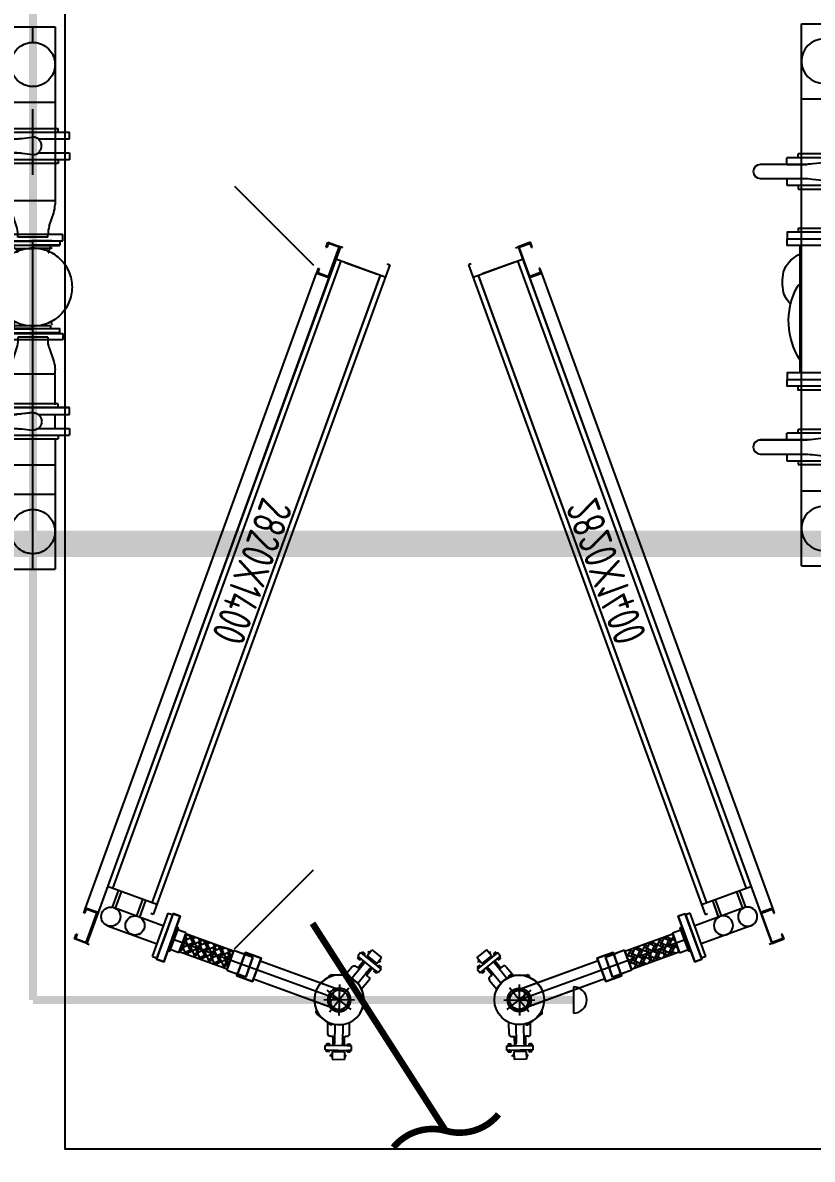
# Model space of a CAD drawing. Extents: x -3080 to 28500, y -1326 to 31609.
# Drawn here: x 16144.4 to 16444.7, y 8384.9 to 8817.2 of the extents above; entities that cross this region are included whole.
import ezdxf
from ezdxf.enums import TextEntityAlignment as Align

# ---------------------------------------------------------------- set-up
doc = ezdxf.new("R2010")
doc.units = 0
doc.header["$LTSCALE"] = 100
for name, pattern in [('188K-SM-03-F05-ARCH-PA-Y2257103$0$DASHED', [19.05, 12.7, -6.35]), ('188K-SM-03-F05-MECH-DCC-Y2257103$0$XFM1Q20-200k$0$CENTER', [2, 1.25, -0.25, 0.25, -0.25]), ('188K-SM-07-F10-MECH-CR PIPE-Y2257103$0$XFM1Q20-200k$0$CENTER', [2, 1.25, -0.25, 0.25, -0.25]), ('X-S-FAB-L05$0$DASHED', [0.75, 0.5, -0.25])]:
    doc.linetypes.add(name, pattern=pattern)
for name, color, linetype in [('0-xref', 8, 'Continuous'), ('188K-SM-03-F05-ARCH-PA-Y2257103$0$K-DIivder-3.5', 53, '188K-SM-03-F05-ARCH-PA-Y2257103$0$DASHED'), ('188K-SM-03-F05-MECH-DCC-Y2257103$0$00_AC_CHS_20℃', 3, 'Continuous'), ('188K-SM-03-F05-MECH-DCC-Y2257103$0$00_DCC', 7, 'Continuous'), ('188K-SM-03-F05-MECH-DCC-Y2257103$0$00_閥站分組', 1, 'Continuous'), ('188K-SM-03-F05-MECH-DCC-Y2257103$0$XFM1Q20-200k$0$U-PCW-V', 2, 'Continuous'), ('188K-SM-07-F10-MECH-CR PIPE-Y2257103$0$00_AC_CHS_20℃', 3, 'Continuous'), ('188K-SM-07-F10-MECH-CR PIPE-Y2257103$0$00_DCC', 7, 'Continuous'), ('188K-SM-07-F10-MECH-CR PIPE-Y2257103$0$00_閥站分組', 1, 'Continuous'), ('188K-SM-07-F10-MECH-CR PIPE-Y2257103$0$XFM1Q20-200k$0$U-PCW-V', 2, 'Continuous'), ('X-S-FAB-L05$0$BR-D', 8, 'X-S-FAB-L05$0$DASHED'), ('X-S-FAB-L05$0$S-鋼柱', 8, 'Continuous'), ('X-S-FAB-L05$0$斜撐', 8, 'Continuous')]:
    doc.layers.add(name, color=color, linetype=linetype)
doc.layers.add('X-S-FAB-L05$0$XREF', color=8, linetype='Continuous', lineweight=0)
doc.styles.add('188K-SM-03-F05-MECH-DCC-Y2257103$0$XFM1Q20-200k$0$aa-txt', font='isocp.shx', dxfattribs={"bigfont": 'chineset.shx'})
doc.styles.add('188K-SM-07-F10-MECH-CR PIPE-Y2257103$0$XFM1Q20-200k$0$aa-txt', font='isocp.shx', dxfattribs={"bigfont": 'chineset.shx'})
pattern_1 = [(135, (-2258.2576, -4619.8331), (-8e-16, 2.4374981), [5.1707143, -1.7235714]), (45, (-2259.4764, -4618.6144), (-8e-16, 2.4374981), [5.1707143, -1.7235714])]

# ---------------------------------------------------------------- blocks, each defined once
blk = doc.blocks.new('X-S-FAB-L05$0$斜撐')
at = {"layer": 'X-S-FAB-L05$0$BR-D', "const_width": 0.5}
blk.add_lwpolyline([(962.111, 215.553, -0.296213), (957.952, 215.189, 0.299957), (953.747, 214.85, 0.006918)], format="xyb", dxfattribs=at)
at = {"layer": 'X-S-FAB-L05$0$BR-D', "linetype": 'ByBlock', "const_width": 0.5}
blk.add_lwpolyline([(964.365, 197.57), (957.952, 215.189)], dxfattribs=at)
blk = doc.blocks.new('X-S-FAB-L05$0$SC1')
at = {"layer": 'DefPoints'}
blk.add_line((27924.99, 8342.12), (27954.99, 8312.12), dxfattribs=at)
blk = doc.blocks.new('X-S-FAB-L05$0$VC(C)')
at = {"layer": 'X-S-FAB-L05$0$S-鋼柱'}
blk.add_blockref('X-S-FAB-L05$0$SC1', (-11699.99, 412.88), dxfattribs=at)
at = {"layer": 'X-S-FAB-L05$0$S-鋼柱', "rotation": 90}
blk.add_blockref('X-S-FAB-L05$0$SC1', (24567.12, -19459.99), dxfattribs=at)
at = {"layer": 'X-S-FAB-L05$0$斜撐', "xscale": 5.000000000000001, "yscale": 5.000000000000001, "zscale": 5.000000000000001, "rotation": 192.6853631040205}
blk.add_blockref('X-S-FAB-L05$0$斜撐', (20741.84, 10497.24), dxfattribs=at)
blk = doc.blocks.new('X-S-FAB-L05')
at = {"layer": 'X-S-FAB-L05$0$XREF'}
blk.add_blockref('X-S-FAB-L05$0$VC(C)', (0, 0), dxfattribs=at)
blk = doc.blocks.new('188K-SM-03-F05-ARCH-PA-Y2257103')
at = {"layer": '188K-SM-03-F05-ARCH-PA-Y2257103$0$K-DIivder-3.5', "linetype": 'ByBlock', "ltscale": 2, "const_width": 10, "elevation": 0}
blk.add_lwpolyline([(15315, 8619), (17570, 8619)], dxfattribs=at)
blk = doc.blocks.new('188K-SM-03-F05-MECH-DCC-Y2257103$0$XFM1P20-200k$0$005')
at = {"layer": '188K-SM-03-F05-MECH-DCC-Y2257103$0$00_DCC'}
h = blk.add_hatch(dxfattribs=at)
h.set_pattern_fill('AR-HBONE', color=60, scale=0.430893, angle=360, style=0)
h.set_pattern_definition(pattern_1)
h.paths.add_polyline_path([(21.88125, -3.01625), (21.88125, 3.01625), (5.88125, 3.01625), (5.88125, -3.01625)])
edge = h.paths.add_edge_path(flags=17)
edge.add_line((21.88125, 3.01625), (21.88125, -3.01625))
at = {"layer": '188K-SM-03-F05-MECH-DCC-Y2257103$0$00_DCC', "color": 60}
for p, q in [((5.88125, 3.31625), (3, 3.31625)), ((5.88125, 3.31625), (5.88125, -3.31625)), ((21.88125, 3.01625), (5.88125, 3.01625)), ((5.88125, 3.01625), (5.88125, -3.01625)), ((21.88125, 3.31625), (24.7625, 3.31625)), ((21.88125, 3.31625), (21.88125, -3.31625)), ((21.88125, 3.01625), (21.88125, -3.01625)), ((21.88125, -3.01625), (21.88125, 3.01625)), ((28.2625, 3.31625), (24.7625, 3.31625)), ((28.2625, 3.31625), (28.2625, -3.31625)), ((5.88125, -3.31625), (3, -3.31625)), ((21.88125, -3.01625), (5.88125, -3.01625)), ((21.88125, -3.31625), (28.2625, -3.31625)), ((28.2625, -3.31625), (25.38125, -3.31625))]:
    blk.add_line(p, q, dxfattribs=at)
for points in [[(0, -7.6), (0, 7.6), (2.38125, 7.6), (2.38125, -7.6), (0, -7.6)], [(2.38125, 3.8975), (3, 3.8975), (3, -3.8975), (2.38125, -3.8975)]]:
    blk.add_lwpolyline(points, dxfattribs=at)
blk = doc.blocks.new('188K-SM-03-F05-MECH-DCC-Y2257103$0$DCC_配管')
at = {"layer": '188K-SM-03-F05-MECH-DCC-Y2257103$0$00_DCC', "color": 60}
for p, q in [((-68.98, 44.57, 0), (-69.54, 44.57, 0)), ((-69.54, 44.57, 0), (-69.54, 44.07, 0)), ((-68.98, 44.07, 0), (-69.54, 44.07, 0)), ((-64.28, 45.79, 0), (-68.98, 45.79, 0)), ((-68.98, 42.85, 0), (-68.98, 45.79, 0)), ((-64.28, 42.85, 0), (-64.28, 45.79, 0)), ((-64.28, 44.57, 0), (-63.72, 44.57, 0)), ((-64.28, 44.07, 0), (-63.72, 44.07, 0)), ((-63.72, 44.57, 0), (-63.72, 44.07, 0)), ((-71.66, 42.26, 0), (-71.66, 40.55, 0)), ((-61.6, 42.26, 0), (-71.66, 42.26, 0)), ((-71.66, 40.55, 0), (-61.6, 40.55, 0)), ((-71.15, 42.78, 0), (-71.15, 42.38, 0)), ((-71.15, 40.03, 0), (-71.15, 40.44, 0)), ((-70.17, 42.9, 0), (-71.01, 42.9, 0)), ((-70.17, 39.92, 0), (-71.01, 39.92, 0)), ((-70.87, 42.78, 0), (-70.87, 42.38, 0)), ((-70.87, 40.03, 0), (-70.87, 40.44, 0)), ((-70.31, 42.78, 0), (-70.31, 42.38, 0)), ((-70.31, 40.03, 0), (-70.31, 40.44, 0)), ((-70.03, 42.78, 0), (-70.03, 42.38, 0)), ((-70.03, 40.03, 0), (-70.03, 40.44, 0)), ((-64.28, 42.85, 0), (-68.98, 42.85, 0)), ((-68.77, 37.09, 0), (-68.77, 40.49, 0)), ((-68.12, 32.48, 0), (-68.12, 39.59, 0)), ((-67.74, 42.26, 0), (-67.74, 42.85, 0)), ((-65.52, 42.26, 0), (-65.52, 42.85, 0)), ((-65.14, 32.48, 0), (-65.14, 39.55, 0)), ((-64.49, 37.09, 0), (-64.49, 40.49, 0)), ((-63.22, 42.78, 0), (-63.22, 42.38, 0)), ((-63.22, 40.03, 0), (-63.22, 40.44, 0)), ((-63.08, 42.9, 0), (-62.24, 42.9, 0)), ((-63.08, 39.92, 0), (-62.24, 39.92, 0)), ((-62.94, 42.78, 0), (-62.94, 42.38, 0)), ((-62.94, 40.03, 0), (-62.94, 40.44, 0)), ((-62.38, 42.78, 0), (-62.38, 42.38, 0)), ((-62.38, 40.03, 0), (-62.38, 40.44, 0)), ((-62.1, 42.78, 0), (-62.1, 42.38, 0)), ((-62.1, 40.03, 0), (-62.1, 40.44, 0)), ((-61.6, 42.26, 0), (-61.6, 40.55, 0)), ((-70.73, 36.03, 0), (-70.73, 31.66, 0)), ((-69.73, 37.03, 0), (-69.12, 37.03, 0)), ((-63.52, 37.03, 0), (-64.14, 37.03, 0)), ((-62.52, 36.03, 0), (-62.52, 31.66, 0)), ((-66.63, 17.31, 0), (-66.63, 29.02, 0)), ((-33.99, 15.66), (-65.24, 26.54, 0)), ((-72.48, 23.16, 0), (-60.78, 23.16, 0)), ((-66.63, 23.16, 0), (-3.17, 1.1)), ((-36.38, 8.77), (-67.83, 19.72, 0)), ((-70.73, 14.66, 0), (-70.73, 14.67, 0)), ((-69.73, 13.66, 0), (-63.52, 13.66, 0)), ((-62.52, 14.66, 0), (-62.52, 14.67, 0)), ((-1.2, -3.45), (1.2, 3.45))]:
    blk.add_line(p, q, dxfattribs=at)
at = {"layer": '188K-SM-03-F05-MECH-DCC-Y2257103$0$00_DCC', "color": 60, "elevation": 0}
for points in [[(-30.71, 5.67), (-36.73, 7.76), (-33.64, 16.67), (-27.62, 14.58)], [(-31.42, 5.91), (-30.71, 5.67), (-27.62, 14.58), (-28.33, 14.83)]]:
    blk.add_lwpolyline(points, dxfattribs=at)
at = {"layer": '188K-SM-03-F05-MECH-DCC-Y2257103$0$00_DCC', "color": 60}
for radius in [9.44, 4.44, 3.65]:
    blk.add_circle((-66.63, 23.16, 0), radius, dxfattribs=at)
for centre, radius, start, end in [((-71.29, 42.41, 0), 0.143, 270, 347.3196), ((-71.29, 40.41, 0), 0.143, 12.6804, 90), ((-71.01, 42.75, 0), 0.143, 12.6804, 167.3196), ((-71.01, 42.41, 0), 0.143, 192.6804, 347.3196), ((-71.01, 40.41, 0), 0.143, 12.6804, 167.3196), ((-71.01, 40.06, 0), 0.143, 192.6804, 347.3196), ((-70.59, 42.49, 0), 0.406, 46.3972, 133.6028), ((-70.59, 42.67, 0), 0.406, 226.3972, 313.6028), ((-70.59, 40.14, 0), 0.406, 46.3972, 133.6028), ((-70.59, 40.33, 0), 0.406, 226.3972, 313.6028), ((-70.17, 42.75, 0), 0.143, 12.6804, 167.3196), ((-70.17, 42.41, 0), 0.143, 192.6804, 347.3196), ((-70.17, 40.41, 0), 0.143, 12.6804, 167.3196), ((-70.17, 40.06, 0), 0.143, 192.6804, 347.3196), ((-69.89, 42.41, 0), 0.143, 192.6804, 270), ((-69.89, 40.41, 0), 0.143, 90, 167.3196), ((-69.12, 39.55, 0), 1, 0, 90), ((-64.13, 39.55, 0), 1, 90, 180), ((-63.36, 42.41, 0), 0.143, 270, 347.3196), ((-63.36, 40.41, 0), 0.143, 12.6804, 90), ((-63.08, 42.75, 0), 0.143, 12.6804, 167.3196), ((-63.08, 42.41, 0), 0.143, 192.6804, 347.3196), ((-63.08, 40.41, 0), 0.143, 12.6804, 167.3196), ((-63.08, 40.06, 0), 0.143, 192.6804, 347.3196), ((-62.66, 42.49, 0), 0.406, 46.3972, 133.6028), ((-62.66, 42.67, 0), 0.406, 226.3972, 313.6028), ((-62.66, 40.14, 0), 0.406, 46.3972, 133.6028), ((-62.66, 40.33, 0), 0.406, 226.3972, 313.6028), ((-62.24, 42.75, 0), 0.143, 12.6804, 167.3196), ((-62.24, 42.41, 0), 0.143, 192.6804, 347.3196), ((-62.24, 40.41, 0), 0.143, 12.6804, 167.3196), ((-62.24, 40.06, 0), 0.143, 192.6804, 347.3196), ((-61.96, 42.41, 0), 0.143, 192.6804, 270), ((-61.96, 40.41, 0), 0.143, 90, 167.3196), ((-69.73, 36.03, 0), 1, 90, 180), ((-69.12, 38.03, 0), 1, 270, 0), ((-64.14, 38.03, 0), 1, 180, 270), ((-63.52, 36.03, 0), 1, 0, 90), ((-66.67, 20.94, 0), 2.22, 271.0793, 88.9207), ((-69.73, 14.66, 0), 1, 180, 270), ((-63.52, 14.66, 0), 1, 270, 0)]:
    blk.add_arc(centre, radius, start, end, dxfattribs=at)
at = {"layer": '188K-SM-03-F05-MECH-DCC-Y2257103$0$00_DCC', "color": 60, "xscale": -1.210111893907765, "yscale": 1.210111893907765, "zscale": 1.210111893907765, "rotation": 340.8548292855317}
blk.add_blockref('188K-SM-03-F05-MECH-DCC-Y2257103$0$XFM1P20-200k$0$005', (0, 0), dxfattribs=at)
blk = doc.blocks.new('188K-SM-03-F05-MECH-DCC-Y2257103$0$DCC-2_2.82x1.4')
at = {"layer": '188K-SM-03-F05-MECH-DCC-Y2257103$0$00_DCC', "color": 4}
for p, q in [((278.05, 32.11), (260.55, 32.11)), ((260.55, 30.31), (260.55, 32.11)), ((278.05, 30.31), (260.55, 30.31)), ((265.65, 10.21), (265.65, 30.31)), ((272.95, 10.21), (272.95, 30.31)), ((278.05, 30.31), (278.05, 32.11)), ((0, 25.01), (263, 25.11)), ((0, 24.01), (0, 25.01)), ((5, 25.01), (5, 5.01)), ((5, 25.01), (5, 5.01)), ((5, 23.01), (259, 23.11)), ((259, 25.11), (259, 5.11)), ((263, 25.11), (263, 24.11)), ((5, 8.61), (5, 21.41)), ((265.65, 20.61), (259, 20.61)), ((265.65, 19.41), (259, 19.41)), ((265.65, 10.81), (259, 10.81)), ((265.65, 9.61), (259, 9.61)), ((0, 6.01), (0, 5.01)), ((5, 7.01), (259, 7.11))]:
    blk.add_line(p, q, dxfattribs=at)
at = {"layer": '188K-SM-03-F05-MECH-DCC-Y2257103$0$00_DCC', "color": 24}
for p, q in [((0, 5.01), (282, 5.11)), ((282, 5.11), (282, 6.11))]:
    blk.add_line(p, q, dxfattribs=at)
at = {"layer": '188K-SM-03-F05-MECH-DCC-Y2257103$0$00_DCC'}
for p, q in [((0, 0), (0, 5)), ((0, 5), (12.5, 5)), ((12.18, 4.68), (0.32, 4.68)), ((0.32, 4.68), (0.32, 0.32)), ((12.18, 0.32), (12.18, 4.68)), ((12.5, 5), (12.5, 0)), ((12.5, -0.05), (12.5, 4.95)), ((269.5, 5.11), (269.5, 0.11)), ((269.5, 0.11), (269.5, 5.11)), ((269.5, 5.11), (282, 5.11)), ((281.68, 4.79), (269.82, 4.79)), ((269.82, 4.79), (269.82, 0.43)), ((281.68, 0.43), (281.68, 4.79)), ((282, 5.11), (282, 0.11)), ((2, 0), (0, 0)), ((0.32, 0.32), (2, 0.32)), ((2, 0.32), (2, 0)), ((10.5, 0), (10.5, 0.32)), ((10.5, 0.32), (12.18, 0.32)), ((12.5, 0), (10.5, 0)), ((271.5, 0.11), (269.5, 0.11)), ((269.82, 0.43), (271.5, 0.43)), ((271.5, 0.43), (271.5, 0.11)), ((280, 0.11), (280, 0.43)), ((280, 0.43), (281.68, 0.43)), ((282, 0.11), (280, 0.11))]:
    blk.add_line(p, q, dxfattribs=at)
at = {"layer": '188K-SM-03-F05-MECH-DCC-Y2257103$0$00_DCC', "color": 3}
for p, q in [((12.5, 4.95), (269.5, 5.11)), ((269.5, 0.11), (12.5, -0.05))]:
    blk.add_line(p, q, dxfattribs=at)
at = {"layer": '188K-SM-03-F05-MECH-DCC-Y2257103$0$00_DCC'}
blk.add_lwpolyline([(2, -0.16), (2, 0)], dxfattribs=at)
at = {"layer": '188K-SM-03-F05-MECH-DCC-Y2257103$0$00_DCC', "color": 4}
for centre in [(269.3, 20.01), (269.3, 10.21)]:
    blk.add_circle(centre, 3.65, dxfattribs=at)
at = {"layer": '188K-SM-03-F05-MECH-DCC-Y2257103$0$00_DCC', "xscale": -1, "rotation": 70.85482928510031}
blk.add_blockref('188K-SM-03-F05-MECH-DCC-Y2257103$0$DCC_配管', (269.3, 32.11), dxfattribs=at)
at = {"layer": '188K-SM-03-F05-MECH-DCC-Y2257103$0$00_DCC', "color": 4, "style": '188K-SM-03-F05-MECH-DCC-Y2257103$0$XFM1Q20-200k$0$aa-txt', "width": 0.8}
blk.add_text('2820X1400', height=12.5, rotation=360, dxfattribs=at).set_placement((127.55, 15.83), align=Align.MIDDLE)
blk = doc.blocks.new('188K-SM-03-F05-MECH-DCC-Y2257103$0$XFM1Q20-200k$0$BV-150V-T1')
at = {"color": 0, "linetype": 'ByBlock'}
for p, q in [((-2.7, 13.97), (-5.24, 13.97)), ((-5.24, -13.97), (-5.24, 13.97)), ((2.7, 13.97), (5.24, 13.97)), ((5.24, 13.97), (5.24, -13.97)), ((-5.24, 9.6), (-6.67, 9.6)), ((-6.67, -9.6), (-6.67, 9.6)), ((5.24, 9.6), (6.67, 9.6)), ((6.67, 9.6), (6.67, -9.6)), ((2.7, -8.41), (-2.7, -8.41)), ((-5.24, -9.6), (-6.67, -9.6)), ((5.24, -9.6), (6.67, -9.6)), ((-2.7, -13.97), (-5.24, -13.97)), ((2.7, -13.97), (5.24, -13.97))]:
    blk.add_line(p, q, dxfattribs=at)
blk.add_lwpolyline([(-2.67, 7.5), (-2.67, 24.03, -1), (2.67, 24.03), (2.67, 7.68, 0.028765), (2.87, 4.24), (3.32, 0.29, -1.044614), (-3.34, 0), (-2.87, 4.06, 0.028765)], format="xyb", close=True, dxfattribs=at)
for points in [[(-2.7, 13.97), (-2.7, 6.15)], [(2.7, 13.97), (2.7, 6.33)], [(-2.7, -1.96), (-2.7, -13.97)], [(2.7, -1.96), (2.7, -13.97)]]:
    blk.add_lwpolyline(points, dxfattribs=at)
blk = doc.blocks.new('188K-SM-03-F05-MECH-DCC-Y2257103$0$XFM1Q20-200k$0$YS-06-B')
at = {"layer": '188K-SM-03-F05-MECH-DCC-Y2257103$0$XFM1Q20-200k$0$U-PCW-V', "color": 0}
for p, q in [((54.97, 8.89), (6.86, 8.89)), ((54.97, -8.89), (6.86, -8.89))]:
    blk.add_line(p, q, dxfattribs=at)
for points in [[(3.97, -13.85), (1.43, -13.85), (1.43, 13.85), (3.97, 13.85), (3.97, -13.85)], [(3.97, -13.85), (6.51, -13.85), (6.51, 13.85), (3.97, 13.85), (3.97, -13.85)], [(57.51, -13.85), (54.97, -13.85), (54.97, 13.85), (57.51, 13.85), (57.51, -13.85)], [(57.51, -13.85), (60.05, -13.85), (60.05, 13.85), (57.51, 13.85), (57.51, -13.85)], [(1.43, -9.6), (0, -9.6), (0, 9.6), (1.43, 9.6)], [(60.05, -9.6), (61.48, -9.6), (61.48, 9.6), (60.05, 9.6)]]:
    blk.add_lwpolyline(points, dxfattribs=at)
for points in [[(18.6, 15.46, 0.133256), (14.63, 14.38, 0.106756), (10.87, 10.93, 0.036777), (9.64, 8.89, 0.036777)], [(28.76, 12.49, 0.064337), (26.31, 14.38, 0.133256), (22.34, 15.46)], [(9.64, -8.89, 0.036777), (10.87, -10.93, 0.106756), (14.63, -14.38, 0.133256), (18.6, -15.46)], [(22.34, -15.46, 0.133256), (26.31, -14.38, 0.064337), (28.76, -12.49, 0.064337)]]:
    blk.add_lwpolyline(points, format="xyb", dxfattribs=at)
for centre, radius, start, end in [((20.47, 4.27), 11.34, 80.5245, 99.4755), ((35.18, -14.34), 27.59, 57.3698, 116.9234), ((29.03, 0), 12.06, 121.7693, 132.5173), ((29.03, 0), 12.06, 227.4827, 238.2307), ((35.18, 14.34), 27.59, 243.0766, 302.6302), ((20.47, -4.27), 11.34, 260.5245, 279.4755)]:
    blk.add_arc(centre, radius, start, end, dxfattribs=at)
blk = doc.blocks.new('188K-SM-03-F05-MECH-DCC-Y2257103$0$DCC-閥站(入)')
at = {"layer": '188K-SM-03-F05-MECH-DCC-Y2257103$0$00_DCC', "color": 4}
for p, q in [((-8.41, 206.26, 0), (-8.41, 0, 0)), ((-8.41, 206.26), (8.41, 206.26)), ((8.41, 206.26, 0), (8.41, 0, 0)), ((-8.41, 177.68), (8.41, 177.68)), ((8.41, 112.03, 0), (8.41, 140.61, 0)), ((-8.41, 28.58), (8.41, 28.58)), ((-8.41, 0), (8.41, 0))]:
    blk.add_line(p, q, dxfattribs=at)
at = {"layer": '188K-SM-03-F05-MECH-DCC-Y2257103$0$00_DCC', "color": 4, "linetype": '188K-SM-03-F05-MECH-DCC-Y2257103$0$XFM1Q20-200k$0$CENTER'}
blk.add_line((0, 0, 0), (0, 206.26, 0), dxfattribs=at)
at = {"layer": '188K-SM-03-F05-MECH-DCC-Y2257103$0$00_DCC', "color": 4}
for centre in [(0, 191.97), (0, 14.29)]:
    blk.add_circle(centre, 8.41, dxfattribs=at)
at = {"layer": '188K-SM-03-F05-MECH-DCC-Y2257103$0$00_DCC', "color": 4, "rotation": 90}
for name, p in [('188K-SM-03-F05-MECH-DCC-Y2257103$0$XFM1Q20-200k$0$BV-150V-T1', (0, 161.01)), ('188K-SM-03-F05-MECH-DCC-Y2257103$0$XFM1Q20-200k$0$YS-06-B', (0, 77.87)), ('188K-SM-03-F05-MECH-DCC-Y2257103$0$XFM1Q20-200k$0$BV-150V-T1', (0, 56.2))]:
    blk.add_blockref(name, p, dxfattribs=at)
blk = doc.blocks.new('188K-SM-03-F05-MECH-DCC-Y2257103$0$XFM1Q20-200k$0$R6-4')
at = {"layer": '188K-SM-03-F05-MECH-DCC-Y2257103$0$00_DCC', "color": 60}
for p, q in [((-5.72, 0), (-5.72, -1.01)), ((-5.72, 0), (5.72, 0)), ((-6.22, -4.15), (-7.91, -9.27)), ((5.72, 0), (5.72, -1.01)), ((6.22, -4.15), (7.91, -9.27)), ((-8.41, -13.97), (-8.41, -12.4)), ((8.41, -13.97), (8.41, -12.4)), ((8.41, -13.97), (-8.41, -13.97))]:
    blk.add_line(p, q, dxfattribs=at)
for centre, start, end in [((-15.72, -1.01), 341.7321, 0), ((15.72, -1.01), 180, 198.2679), ((1.59, -12.4), 161.7321, 180), ((-1.59, -12.4), 0, 18.2679)]:
    blk.add_arc(centre, 10, start, end, dxfattribs=at)
blk = doc.blocks.new('188K-SM-03-F05-MECH-DCC-Y2257103$0$DCC-閥站(出)')
at = {"layer": '188K-SM-03-F05-MECH-DCC-Y2257103$0$00_DCC', "color": 60, "linetype": '188K-SM-03-F05-MECH-DCC-Y2257103$0$XFM1Q20-200k$0$CENTER'}
for p, q in [((-8.41, 206.26, 0), (-8.41, 140.24, 0)), ((-8.41, 206.26, 0), (8.41, 206.26, 0)), ((0, 0), (0, 206.26, 0)), ((8.41, 206.26, 0), (8.41, 140.24, 0)), ((-8.41, 177.68, 0), (8.41, 177.68, 0)), ((-10.79, 124.72, 0), (-0.29, 124.72, 0)), ((-10.79, 124.72, 0), (-10.79, 123.22, 0)), ((-10.79, 123.22, 0), (-0.29, 123.22, 0)), ((-10.69, 123.12, 0), (-10.79, 123.22, 0)), ((-0.29, 123.12, 0), (-10.69, 123.12, 0)), ((-7.84, 124.92, 0), (-0.29, 124.92, 0)), ((-7.84, 124.72, 0), (-7.84, 124.92, 0)), ((-7.29, 122.11, 0), (-7.29, 122.92, 0)), ((-6.69, 121.93, 0), (-0.29, 121.93, 0)), ((7.26, 124.92, 0), (-0.29, 124.92, 0)), ((10.21, 124.72, 0), (-0.29, 124.72, 0)), ((10.21, 123.22, 0), (-0.29, 123.22, 0)), ((-0.29, 123.12, 0), (10.11, 123.12, 0)), ((6.71, 121.93, 0), (-0.29, 121.93, 0)), ((6.71, 121.93, 0), (6.71, 122.92, 0)), ((7.26, 124.72, 0), (7.26, 124.92, 0)), ((10.11, 123.12, 0), (10.21, 123.22, 0)), ((10.21, 124.72, 0), (10.21, 123.22, 0)), ((-10.69, 91.52, 0), (-10.79, 91.42, 0)), ((-10.79, 91.42, 0), (-0.29, 91.42, 0)), ((-10.79, 89.92, 0), (-10.79, 91.42, 0)), ((-0.29, 91.52, 0), (-10.69, 91.52, 0)), ((-7.29, 93.01, 0), (-7.29, 91.72, 0)), ((6.71, 92.52, 0), (-7.29, 92.52, 0)), ((-0.29, 91.52, 0), (10.11, 91.52, 0)), ((10.21, 91.42, 0), (-0.29, 91.42, 0)), ((6.71, 92.52, 0), (6.71, 91.72, 0)), ((10.11, 91.52, 0), (10.21, 91.42, 0)), ((10.21, 89.92, 0), (10.21, 91.42, 0)), ((-10.79, 89.92, 0), (-0.29, 89.92, 0)), ((-7.84, 89.92, 0), (-7.84, 89.72, 0)), ((-7.84, 89.72, 0), (-0.29, 89.72, 0)), ((10.21, 89.92, 0), (-0.29, 89.92, 0)), ((7.26, 89.72, 0), (-0.29, 89.72, 0)), ((7.26, 89.92, 0), (7.26, 89.72, 0)), ((-8.41, 62.58, 0), (-8.41, 74.04, 0)), ((8.41, 62.58, 0), (8.41, 74.04, 0)), ((-8.41, 49.53, 0), (-8.41, 0, 0)), ((8.41, 49.53, 0), (8.41, 0, 0)), ((8.4, 39.53, 0), (-8.4, 39.53, 0)), ((-8.41, 28.57, 0), (8.41, 28.57, 0)), ((-8.41, 0, 0), (8.41, 0, 0))]:
    blk.add_line(p, q, dxfattribs=at)
at = {"layer": '188K-SM-03-F05-MECH-DCC-Y2257103$0$00_DCC', "color": 60, "linetype": '188K-SM-03-F05-MECH-DCC-Y2257103$0$XFM1Q20-200k$0$CENTER', "elevation": 0}
for points in [[(-11.43, 124.92), (11.43, 124.92), (11.43, 127.3), (-11.43, 127.3)], [(-11.43, 89.67), (11.43, 89.67), (11.43, 87.29), (-11.43, 87.29)]]:
    blk.add_lwpolyline(points, close=True, dxfattribs=at)
at = {"layer": '188K-SM-03-F05-MECH-DCC-Y2257103$0$00_DCC', "color": 60, "linetype": '188K-SM-03-F05-MECH-DCC-Y2257103$0$XFM1Q20-200k$0$CENTER'}
for centre, radius in [((0, 191.97, 0), 8.41), ((0, 107.32, 0), 14.88), ((0, 14.29, 0), 8.41)]:
    blk.add_circle(centre, radius, dxfattribs=at)
for centre, radius, start, end in [((-7.49, 122.92, 0), 0.2, 0, 90), ((-7.41, 120.62, 0), 1.5, 45, 85.3609), ((-7.46, 120.67, 0), 1.5, 345, 45), ((7.46, 120.67, 0), 1.5, 135, 195), ((7.41, 120.62, 0), 1.5, 94.6391, 135), ((6.91, 122.92, 0), 0.2, 90, 180), ((-7.49, 91.72, 0), 0.2, 270, 0), ((-8.4, 94.02, 0), 1.5, 317.6297, 21.3232), ((6.91, 91.72, 0), 0.2, 180, 270), ((8.4, 94.02, 0), 1.5, 158.6768, 222.3703)]:
    blk.add_arc(centre, radius, start, end, dxfattribs=at)
for name, p, rotation in [('188K-SM-03-F05-MECH-DCC-Y2257103$0$XFM1Q20-200k$0$BV-150V-T1', (0, 161.01, 0), 90), ('188K-SM-03-F05-MECH-DCC-Y2257103$0$XFM1Q20-200k$0$R6-4', (0, 126.3, 0), 180)]:
    blk.add_blockref(name, p, dxfattribs=dict(at, rotation=rotation))
at = {"layer": '188K-SM-03-F05-MECH-DCC-Y2257103$0$00_DCC', "color": 60, "linetype": '188K-SM-03-F05-MECH-DCC-Y2257103$0$XFM1Q20-200k$0$CENTER', "xscale": -1}
blk.add_blockref('188K-SM-03-F05-MECH-DCC-Y2257103$0$XFM1Q20-200k$0$R6-4', (0, 88.29, 0), dxfattribs=at)
at = {"layer": '188K-SM-03-F05-MECH-DCC-Y2257103$0$00_DCC', "color": 60, "linetype": '188K-SM-03-F05-MECH-DCC-Y2257103$0$XFM1Q20-200k$0$CENTER', "xscale": -1, "rotation": 90}
blk.add_blockref('188K-SM-03-F05-MECH-DCC-Y2257103$0$XFM1Q20-200k$0$BV-150V-T1', (0, 56.2, 0), dxfattribs=at)
blk = doc.blocks.new('188K-SM-03-F05-MECH-DCC-Y2257103')
at = {"layer": '188K-SM-03-F05-MECH-DCC-Y2257103$0$00_AC_CHS_20℃', "ltscale": 1000}
blk.add_line((16353.95, 8450.48, 0), (16353.95, 8440.48, 0), dxfattribs=at)
at = {"layer": '188K-SM-03-F05-MECH-DCC-Y2257103$0$00_AC_CHS_20℃', "ltscale": 1000, "const_width": 3, "elevation": 0}
for points in [[(16148.3, 8891.81), (16148.3, 8445.48)], [(16353.95, 8445.48), (16148.3, 8445.48)]]:
    blk.add_lwpolyline(points, dxfattribs=at)
at = {"layer": '188K-SM-03-F05-MECH-DCC-Y2257103$0$00_AC_CHS_20℃', "ltscale": 1000}
blk.add_arc((16353.95, 8445.48, 0), 5, 270, 90, dxfattribs=at)
at = {"layer": '188K-SM-03-F05-MECH-DCC-Y2257103$0$00_閥站分組', "ltscale": 1000}
blk.add_lwpolyline([(16160.58, 8873.93), (16752.59, 8873.93), (16752.59, 8388.77), (16160.58, 8388.77)], close=True, dxfattribs=at)
at = {"layer": '188K-SM-03-F05-MECH-DCC-Y2257103$0$00_DCC', "color": 4}
blk.add_blockref('188K-SM-03-F05-MECH-DCC-Y2257103$0$DCC-閥站(出)', (16148.3, 8609.34, 0), dxfattribs=at)
at = {"layer": '188K-SM-03-F05-MECH-DCC-Y2257103$0$00_DCC', "xscale": -1}
for name, p, rotation in [('188K-SM-03-F05-MECH-DCC-Y2257103$0$DCC-閥站(入)', (16448.98, 8816.82, 0), 180), ('188K-SM-03-F05-MECH-DCC-Y2257103$0$DCC-2_2.82x1.4', (16337.53, 8733.69), 110.021059431338)]:
    blk.add_blockref(name, p, dxfattribs=dict(at, rotation=rotation))
at = {"layer": '188K-SM-03-F05-MECH-DCC-Y2257103$0$00_DCC', "rotation": 249.978940568662}
blk.add_blockref('188K-SM-03-F05-MECH-DCC-Y2257103$0$DCC-2_2.82x1.4', (16260.53, 8733.69), dxfattribs=at)
blk = doc.blocks.new('188K-SM-07-F10-MECH-CR PIPE-Y2257103$0$XFM1P20-200k$0$005')
at = {"layer": '188K-SM-07-F10-MECH-CR PIPE-Y2257103$0$00_DCC'}
h = blk.add_hatch(dxfattribs=at)
h.set_pattern_fill('AR-HBONE', color=60, scale=0.430893, angle=360, style=0)
h.set_pattern_definition(pattern_1)
h.paths.add_polyline_path([(21.88125, -3.01625), (21.88125, 3.01625), (5.88125, 3.01625), (5.88125, -3.01625)])
edge = h.paths.add_edge_path(flags=17)
edge.add_line((21.88125, 3.01625), (21.88125, -3.01625))
at = {"layer": '188K-SM-07-F10-MECH-CR PIPE-Y2257103$0$00_DCC', "color": 60}
for p, q in [((5.88125, 3.31625), (3, 3.31625)), ((5.88125, 3.31625), (5.88125, -3.31625)), ((21.88125, 3.01625), (5.88125, 3.01625)), ((5.88125, 3.01625), (5.88125, -3.01625)), ((21.88125, 3.31625), (24.7625, 3.31625)), ((21.88125, 3.31625), (21.88125, -3.31625)), ((21.88125, 3.01625), (21.88125, -3.01625)), ((21.88125, -3.01625), (21.88125, 3.01625)), ((28.2625, 3.31625), (24.7625, 3.31625)), ((28.2625, 3.31625), (28.2625, -3.31625)), ((5.88125, -3.31625), (3, -3.31625)), ((21.88125, -3.01625), (5.88125, -3.01625)), ((21.88125, -3.31625), (28.2625, -3.31625)), ((28.2625, -3.31625), (25.38125, -3.31625))]:
    blk.add_line(p, q, dxfattribs=at)
for points in [[(0, -7.6), (0, 7.6), (2.38125, 7.6), (2.38125, -7.6), (0, -7.6)], [(2.38125, 3.8975), (3, 3.8975), (3, -3.8975), (2.38125, -3.8975)]]:
    blk.add_lwpolyline(points, dxfattribs=at)
blk = doc.blocks.new('188K-SM-07-F10-MECH-CR PIPE-Y2257103$0$DCC_配管')
at = {"layer": '188K-SM-07-F10-MECH-CR PIPE-Y2257103$0$00_DCC', "color": 60}
for p, q in [((-64.6, 32.32, 0), (-64.61, 32.32, 0)), ((-63.2, 32.48, 0), (-58.33, 28.64, 0)), ((-71.24, 26.73, 0), (-62.06, 19.48, 0)), ((-63.02, 27.7, 0), (-70.28, 18.51, 0)), ((-33.99, 15.66), (-65.45, 26.55, 0)), ((-58.16, 27.23, 0), (-58.16, 27.23, 0)), ((-66.65, 23.11, 0), (-3.17, 1.1)), ((-77.84, 15.55, 0), (-75.14, 18.98, 0)), ((-36.38, 8.77), (-67.65, 19.59, 0)), ((-76.96, 13.5, 0), (-79.06, 10.84, 0)), ((-73.6, 16.72, 0), (-78, 11.14, 0)), ((-77.68, 14.15, 0), (-77.2, 13.77, 0)), ((-71.25, 14.87, 0), (-75.63, 9.32, 0)), ((-71.4, 10.47, 0), (-68.69, 13.89, 0)), ((-80.7, 9.11, 0), (-82.52, 6.8, 0)), ((-82.43, 11.23, 0), (-81.37, 12.58, 0)), ((-74.54, 5, 0), (-82.43, 11.23, 0)), ((-82.36, 10.51, 0), (-82.1, 10.83, 0)), ((-81.66, 9.81, 0), (-82.32, 10.34, 0)), ((-82.14, 10.34, 0), (-81.89, 10.66, 0)), ((-81.7, 9.99, 0), (-81.45, 10.31, 0)), ((-81.48, 9.82, 0), (-81.23, 10.13, 0)), ((-81.37, 12.58, 0), (-73.47, 6.34, 0)), ((-80.65, 12.67, 0), (-80.9, 12.35, 0)), ((-77, 6.19, 0), (-80.7, 9.11, 0)), ((-80.43, 12.5, 0), (-80.68, 12.18, 0)), ((-79.81, 12.15, 0), (-80.47, 12.67, 0)), ((-79.99, 12.15, 0), (-80.24, 11.83, 0)), ((-79.77, 11.98, 0), (-80.02, 11.66, 0)), ((-79.35, 8.8, 0), (-79.72, 8.34, 0)), ((-73.6, 10.85, 0), (-75.7, 8.18, 0)), ((-72.8, 10.3, 0), (-73.28, 10.68, 0)), ((-78.82, 3.89, 0), (-82.52, 6.8, 0)), ((-82.19, 8.1, 0), (-81.89, 8.5, 0)), ((-81.76, 7.76, 0), (-82.19, 8.1, 0)), ((-81.45, 8.15, 0), (-81.89, 8.5, 0)), ((-77, 6.19, 0), (-78.82, 3.89, 0)), ((-78.07, 4.85, 0), (-77.63, 4.5, 0)), ((-77.61, 7.43, 0), (-77.98, 6.96, 0)), ((-77.76, 5.24, 0), (-77.32, 4.89, 0)), ((-77.63, 4.5, 0), (-77.32, 4.89, 0)), ((-76.13, 5.6, 0), (-75.88, 5.92, 0)), ((-76.09, 5.42, 0), (-75.43, 4.9, 0)), ((-75.91, 5.42, 0), (-75.66, 5.74, 0)), ((-75.47, 5.08, 0), (-75.22, 5.4, 0)), ((-75.25, 4.9, 0), (-75, 5.22, 0)), ((-74.43, 7.76, 0), (-74.68, 7.44, 0)), ((-74.54, 5, 0), (-73.47, 6.34, 0)), ((-74.21, 7.58, 0), (-74.46, 7.26, 0)), ((-74.25, 7.76, 0), (-73.59, 7.24, 0)), ((-73.77, 7.24, 0), (-74.02, 6.92, 0)), ((-73.55, 7.06, 0), (-73.8, 6.74, 0)), ((1.2, 3.45), (-1.2, -3.45))]:
    blk.add_line(p, q, dxfattribs=at)
at = {"layer": '188K-SM-07-F10-MECH-CR PIPE-Y2257103$0$00_DCC', "color": 60, "elevation": 0}
for points in [[(-27.62, 14.58), (-33.64, 16.67), (-36.73, 7.76), (-30.71, 5.67)], [(-28.33, 14.83), (-27.62, 14.58), (-30.71, 5.67), (-31.42, 5.91)]]:
    blk.add_lwpolyline(points, dxfattribs=at)
at = {"layer": '188K-SM-07-F10-MECH-CR PIPE-Y2257103$0$00_DCC', "color": 60}
for centre, radius in [((-66.65, 23.1, 0), 9.44), ((-66.65, 23.11, 0), 4.44), ((-66.65, 23.11, 0), 3.65)]:
    blk.add_circle(centre, radius, dxfattribs=at)
for centre, radius, start, end in [((-63.82, 31.7, 0), 1, 51.7097, 141.7097), ((-65.31, 24.87, 0), 2.22, 232.789, 50.6303), ((-58.95, 27.85, 0), 1, 321.7097, 51.7097), ((-77.06, 14.93, 0), 1, 141.7097, 231.7097), ((-77.82, 12.98, 0), 1, 321.7097, 51.7097), ((-82.23, 10.45, 0), 0.143, 154.39, 309.0293), ((-82.23, 10.89, 0), 0.143, 334.39, 51.7097), ((-81.73, 10.39, 0), 0.406, 188.1068, 275.3125), ((-82.01, 10.72, 0), 0.143, 334.39, 129.0293), ((-81.85, 10.25, 0), 0.406, 8.1068, 95.3125), ((-81.57, 9.93, 0), 0.143, 154.39, 309.0293), ((-81.36, 10.2, 0), 0.143, 334.39, 129.0293), ((-81.14, 10.02, 0), 0.143, 51.7097, 129.0293), ((-80.99, 12.46, 0), 0.143, 231.7097, 309.0293), ((-80.77, 12.29, 0), 0.143, 154.39, 309.0293), ((-80.28, 12.23, 0), 0.406, 188.1068, 275.3125), ((-80.56, 12.56, 0), 0.143, 334.39, 129.0293), ((-80.39, 12.09, 0), 0.406, 8.1068, 95.3125), ((-80.11, 11.77, 0), 0.143, 154.39, 309.0293), ((-79.89, 11.59, 0), 0.143, 154.39, 231.7097), ((-79.9, 12.04, 0), 0.143, 334.39, 129.0293), ((-78.76, 11.79, 0), 1, 231.7097, 321.7097), ((-74.84, 8.7, 0), 1, 141.7097, 231.7097), ((-73.9, 9.89, 0), 1, 51.7097, 141.7097), ((-72.18, 11.09, 0), 1, 231.7097, 321.7097), ((-76, 5.54, 0), 0.143, 154.39, 309.0293), ((-76.01, 5.98, 0), 0.143, 334.39, 51.7097), ((-75.51, 5.48, 0), 0.406, 188.1068, 275.3125), ((-75.79, 5.8, 0), 0.143, 334.39, 129.0293), ((-75.62, 5.34, 0), 0.406, 8.1068, 95.3125), ((-75.35, 5.01, 0), 0.143, 154.39, 309.0293), ((-75.13, 5.28, 0), 0.143, 334.39, 129.0293), ((-74.91, 5.11, 0), 0.143, 51.7097, 129.0293), ((-74.77, 7.55, 0), 0.143, 231.7097, 309.0293), ((-74.55, 7.38, 0), 0.143, 154.39, 309.0293), ((-74.06, 7.32, 0), 0.406, 188.1068, 275.3125), ((-74.34, 7.65, 0), 0.143, 334.39, 129.0293), ((-74.17, 7.18, 0), 0.406, 8.1068, 95.3125), ((-73.89, 6.86, 0), 0.143, 154.39, 309.0293), ((-73.67, 6.68, 0), 0.143, 154.39, 231.7097), ((-73.68, 7.12, 0), 0.143, 334.39, 129.0293)]:
    blk.add_arc(centre, radius, start, end, dxfattribs=at)
at = {"layer": '188K-SM-07-F10-MECH-CR PIPE-Y2257103$0$00_DCC', "color": 60, "xscale": 1.210111893907765, "yscale": 1.210111893907765, "zscale": 1.210111893907765, "rotation": 160.8548292855056}
blk.add_blockref('188K-SM-07-F10-MECH-CR PIPE-Y2257103$0$XFM1P20-200k$0$005', (0, 0), dxfattribs=at)
blk = doc.blocks.new('188K-SM-07-F10-MECH-CR PIPE-Y2257103$0$DCC-2_2.82x1.4')
at = {"layer": '188K-SM-07-F10-MECH-CR PIPE-Y2257103$0$00_DCC', "color": 4}
for p, q in [((278.05, 32.11), (260.55, 32.11)), ((260.55, 30.31), (260.55, 32.11)), ((278.05, 30.31), (260.55, 30.31)), ((265.65, 10.21), (265.65, 30.31)), ((272.95, 10.21), (272.95, 30.31)), ((278.05, 30.31), (278.05, 32.11)), ((0, 25.01), (263, 25.11)), ((0, 24.01), (0, 25.01)), ((5, 25.01), (5, 5.01)), ((5, 25.01), (5, 5.01)), ((5, 23.01), (259, 23.11)), ((259, 25.11), (259, 5.11)), ((263, 25.11), (263, 24.11)), ((5, 8.61), (5, 21.41)), ((265.65, 20.61), (259, 20.61)), ((265.65, 19.41), (259, 19.41)), ((265.65, 10.81), (259, 10.81)), ((265.65, 9.61), (259, 9.61)), ((0, 6.01), (0, 5.01)), ((5, 7.01), (259, 7.11))]:
    blk.add_line(p, q, dxfattribs=at)
at = {"layer": '188K-SM-07-F10-MECH-CR PIPE-Y2257103$0$00_DCC', "color": 24}
for p, q in [((0, 5.01), (282, 5.11)), ((282, 5.11), (282, 6.11))]:
    blk.add_line(p, q, dxfattribs=at)
at = {"layer": '188K-SM-07-F10-MECH-CR PIPE-Y2257103$0$00_DCC'}
for p, q in [((0, 0), (0, 5)), ((0, 5), (12.5, 5)), ((12.18, 4.68), (0.32, 4.68)), ((0.32, 4.68), (0.32, 0.32)), ((12.18, 0.32), (12.18, 4.68)), ((12.5, 5), (12.5, 0)), ((12.5, -0.05), (12.5, 4.95)), ((269.5, 5.11), (269.5, 0.11)), ((269.5, 0.11), (269.5, 5.11)), ((269.5, 5.11), (282, 5.11)), ((281.68, 4.79), (269.82, 4.79)), ((269.82, 4.79), (269.82, 0.43)), ((281.68, 0.43), (281.68, 4.79)), ((282, 5.11), (282, 0.11)), ((2, 0), (0, 0)), ((0.32, 0.32), (2, 0.32)), ((2, 0.32), (2, 0)), ((10.5, 0), (10.5, 0.32)), ((10.5, 0.32), (12.18, 0.32)), ((12.5, 0), (10.5, 0)), ((271.5, 0.11), (269.5, 0.11)), ((269.82, 0.43), (271.5, 0.43)), ((271.5, 0.43), (271.5, 0.11)), ((280, 0.11), (280, 0.43)), ((280, 0.43), (281.68, 0.43)), ((282, 0.11), (280, 0.11))]:
    blk.add_line(p, q, dxfattribs=at)
at = {"layer": '188K-SM-07-F10-MECH-CR PIPE-Y2257103$0$00_DCC', "color": 3}
for p, q in [((12.5, 4.95), (269.5, 5.11)), ((269.5, 0.11), (12.5, -0.05))]:
    blk.add_line(p, q, dxfattribs=at)
at = {"layer": '188K-SM-07-F10-MECH-CR PIPE-Y2257103$0$00_DCC'}
blk.add_lwpolyline([(2, -0.16), (2, 0)], dxfattribs=at)
at = {"layer": '188K-SM-07-F10-MECH-CR PIPE-Y2257103$0$00_DCC', "color": 4}
for centre in [(269.3, 20.01), (269.3, 10.21)]:
    blk.add_circle(centre, 3.65, dxfattribs=at)
at = {"layer": '188K-SM-07-F10-MECH-CR PIPE-Y2257103$0$00_DCC', "xscale": -1, "rotation": 70.85482928510031}
blk.add_blockref('188K-SM-07-F10-MECH-CR PIPE-Y2257103$0$DCC_配管', (269.3, 32.11), dxfattribs=at)
at = {"layer": '188K-SM-07-F10-MECH-CR PIPE-Y2257103$0$00_DCC', "color": 4, "style": '188K-SM-07-F10-MECH-CR PIPE-Y2257103$0$XFM1Q20-200k$0$aa-txt', "width": 0.8}
blk.add_text('2820X1400', height=12.5, rotation=360, dxfattribs=at).set_placement((127.55, 15.83), align=Align.MIDDLE)
blk = doc.blocks.new('188K-SM-07-F10-MECH-CR PIPE-Y2257103$0$XFM1Q20-200k$0$BV-150V-T1')
at = {"color": 0, "linetype": 'ByBlock'}
for p, q in [((-2.7, 13.97), (-5.24, 13.97)), ((-5.24, -13.97), (-5.24, 13.97)), ((2.7, 13.97), (5.24, 13.97)), ((5.24, 13.97), (5.24, -13.97)), ((-5.24, 9.6), (-6.67, 9.6)), ((-6.67, -9.6), (-6.67, 9.6)), ((5.24, 9.6), (6.67, 9.6)), ((6.67, 9.6), (6.67, -9.6)), ((2.7, -8.41), (-2.7, -8.41)), ((-5.24, -9.6), (-6.67, -9.6)), ((5.24, -9.6), (6.67, -9.6)), ((-2.7, -13.97), (-5.24, -13.97)), ((2.7, -13.97), (5.24, -13.97))]:
    blk.add_line(p, q, dxfattribs=at)
blk.add_lwpolyline([(-2.67, 7.5), (-2.67, 24.03, -1), (2.67, 24.03), (2.67, 7.68, 0.028765), (2.87, 4.24), (3.32, 0.29, -1.044614), (-3.34, 0), (-2.87, 4.06, 0.028765)], format="xyb", close=True, dxfattribs=at)
for points in [[(-2.7, 13.97), (-2.7, 6.15)], [(2.7, 13.97), (2.7, 6.33)], [(-2.7, -1.96), (-2.7, -13.97)], [(2.7, -1.96), (2.7, -13.97)]]:
    blk.add_lwpolyline(points, dxfattribs=at)
blk = doc.blocks.new('188K-SM-07-F10-MECH-CR PIPE-Y2257103$0$XFM1Q20-200k$0$YS-06-B')
at = {"layer": '188K-SM-07-F10-MECH-CR PIPE-Y2257103$0$XFM1Q20-200k$0$U-PCW-V', "color": 0}
for p, q in [((54.97, 8.89), (6.86, 8.89)), ((54.97, -8.89), (6.86, -8.89))]:
    blk.add_line(p, q, dxfattribs=at)
for points in [[(3.97, -13.85), (1.43, -13.85), (1.43, 13.85), (3.97, 13.85), (3.97, -13.85)], [(3.97, -13.85), (6.51, -13.85), (6.51, 13.85), (3.97, 13.85), (3.97, -13.85)], [(57.51, -13.85), (54.97, -13.85), (54.97, 13.85), (57.51, 13.85), (57.51, -13.85)], [(57.51, -13.85), (60.05, -13.85), (60.05, 13.85), (57.51, 13.85), (57.51, -13.85)], [(1.43, -9.6), (0, -9.6), (0, 9.6), (1.43, 9.6)], [(60.05, -9.6), (61.48, -9.6), (61.48, 9.6), (60.05, 9.6)]]:
    blk.add_lwpolyline(points, dxfattribs=at)
for points in [[(18.6, 15.46, 0.133256), (14.63, 14.38, 0.106756), (10.87, 10.93, 0.036777), (9.64, 8.89, 0.036777)], [(28.76, 12.49, 0.064337), (26.31, 14.38, 0.133256), (22.34, 15.46)], [(9.64, -8.89, 0.036777), (10.87, -10.93, 0.106756), (14.63, -14.38, 0.133256), (18.6, -15.46)], [(22.34, -15.46, 0.133256), (26.31, -14.38, 0.064337), (28.76, -12.49, 0.064337)]]:
    blk.add_lwpolyline(points, format="xyb", dxfattribs=at)
for centre, radius, start, end in [((20.47, 4.27), 11.34, 80.5245, 99.4755), ((35.18, -14.34), 27.59, 57.3698, 116.9234), ((29.03, 0), 12.06, 121.7693, 132.5173), ((29.03, 0), 12.06, 227.4827, 238.2307), ((35.18, 14.34), 27.59, 243.0766, 302.6302), ((20.47, -4.27), 11.34, 260.5245, 279.4755)]:
    blk.add_arc(centre, radius, start, end, dxfattribs=at)
blk = doc.blocks.new('188K-SM-07-F10-MECH-CR PIPE-Y2257103$0$DCC-閥站(入)')
at = {"layer": '188K-SM-07-F10-MECH-CR PIPE-Y2257103$0$00_DCC', "color": 4}
for p, q in [((-8.41, 206.26, 0), (-8.41, 0, 0)), ((-8.41, 206.26), (8.41, 206.26)), ((8.41, 206.26, 0), (8.41, 0, 0)), ((-8.41, 177.68), (8.41, 177.68)), ((8.41, 112.03, 0), (8.41, 140.61, 0)), ((-8.41, 28.58), (8.41, 28.58)), ((-8.41, 0), (8.41, 0))]:
    blk.add_line(p, q, dxfattribs=at)
at = {"layer": '188K-SM-07-F10-MECH-CR PIPE-Y2257103$0$00_DCC', "color": 4, "linetype": '188K-SM-07-F10-MECH-CR PIPE-Y2257103$0$XFM1Q20-200k$0$CENTER'}
blk.add_line((0, 0, 0), (0, 206.26, 0), dxfattribs=at)
at = {"layer": '188K-SM-07-F10-MECH-CR PIPE-Y2257103$0$00_DCC', "color": 4}
for centre in [(0, 191.97), (0, 14.29)]:
    blk.add_circle(centre, 8.41, dxfattribs=at)
at = {"layer": '188K-SM-07-F10-MECH-CR PIPE-Y2257103$0$00_DCC', "color": 4, "rotation": 90}
for name, p in [('188K-SM-07-F10-MECH-CR PIPE-Y2257103$0$XFM1Q20-200k$0$BV-150V-T1', (0, 161.01)), ('188K-SM-07-F10-MECH-CR PIPE-Y2257103$0$XFM1Q20-200k$0$YS-06-B', (0, 77.87)), ('188K-SM-07-F10-MECH-CR PIPE-Y2257103$0$XFM1Q20-200k$0$BV-150V-T1', (0, 56.2))]:
    blk.add_blockref(name, p, dxfattribs=at)
blk = doc.blocks.new('188K-SM-07-F10-MECH-CR PIPE-Y2257103$0$XFM1Q20-200k$0$R6-4')
at = {"layer": '188K-SM-07-F10-MECH-CR PIPE-Y2257103$0$00_DCC', "color": 60}
for p, q in [((-5.72, 0), (-5.72, -1.01)), ((-5.72, 0), (5.72, 0)), ((-6.22, -4.15), (-7.91, -9.27)), ((5.72, 0), (5.72, -1.01)), ((6.22, -4.15), (7.91, -9.27)), ((-8.41, -13.97), (-8.41, -12.4)), ((8.41, -13.97), (8.41, -12.4)), ((8.41, -13.97), (-8.41, -13.97))]:
    blk.add_line(p, q, dxfattribs=at)
for centre, start, end in [((-15.72, -1.01), 341.7321, 0), ((15.72, -1.01), 180, 198.2679), ((1.59, -12.4), 161.7321, 180), ((-1.59, -12.4), 0, 18.2679)]:
    blk.add_arc(centre, 10, start, end, dxfattribs=at)
blk = doc.blocks.new('188K-SM-07-F10-MECH-CR PIPE-Y2257103$0$DCC-閥站(出)')
at = {"layer": '188K-SM-07-F10-MECH-CR PIPE-Y2257103$0$00_DCC', "color": 60, "linetype": '188K-SM-07-F10-MECH-CR PIPE-Y2257103$0$XFM1Q20-200k$0$CENTER'}
for p, q in [((-8.41, 206.26, 0), (-8.41, 140.24, 0)), ((-8.41, 206.26, 0), (8.41, 206.26, 0)), ((0, 0), (0, 206.26, 0)), ((8.41, 206.26, 0), (8.41, 140.24, 0)), ((-8.41, 177.68, 0), (8.41, 177.68, 0)), ((-10.79, 124.72, 0), (-0.29, 124.72, 0)), ((-10.79, 124.72, 0), (-10.79, 123.22, 0)), ((-10.79, 123.22, 0), (-0.29, 123.22, 0)), ((-10.69, 123.12, 0), (-10.79, 123.22, 0)), ((-0.29, 123.12, 0), (-10.69, 123.12, 0)), ((-7.84, 124.92, 0), (-0.29, 124.92, 0)), ((-7.84, 124.72, 0), (-7.84, 124.92, 0)), ((-7.29, 122.11, 0), (-7.29, 122.92, 0)), ((-6.69, 121.93, 0), (-0.29, 121.93, 0)), ((7.26, 124.92, 0), (-0.29, 124.92, 0)), ((10.21, 124.72, 0), (-0.29, 124.72, 0)), ((10.21, 123.22, 0), (-0.29, 123.22, 0)), ((-0.29, 123.12, 0), (10.11, 123.12, 0)), ((6.71, 121.93, 0), (-0.29, 121.93, 0)), ((6.71, 121.93, 0), (6.71, 122.92, 0)), ((7.26, 124.72, 0), (7.26, 124.92, 0)), ((10.11, 123.12, 0), (10.21, 123.22, 0)), ((10.21, 124.72, 0), (10.21, 123.22, 0)), ((-10.69, 91.52, 0), (-10.79, 91.42, 0)), ((-10.79, 91.42, 0), (-0.29, 91.42, 0)), ((-10.79, 89.92, 0), (-10.79, 91.42, 0)), ((-0.29, 91.52, 0), (-10.69, 91.52, 0)), ((-7.29, 93.01, 0), (-7.29, 91.72, 0)), ((6.71, 92.52, 0), (-7.29, 92.52, 0)), ((-0.29, 91.52, 0), (10.11, 91.52, 0)), ((10.21, 91.42, 0), (-0.29, 91.42, 0)), ((6.71, 92.52, 0), (6.71, 91.72, 0)), ((10.11, 91.52, 0), (10.21, 91.42, 0)), ((10.21, 89.92, 0), (10.21, 91.42, 0)), ((-10.79, 89.92, 0), (-0.29, 89.92, 0)), ((-7.84, 89.92, 0), (-7.84, 89.72, 0)), ((-7.84, 89.72, 0), (-0.29, 89.72, 0)), ((10.21, 89.92, 0), (-0.29, 89.92, 0)), ((7.26, 89.72, 0), (-0.29, 89.72, 0)), ((7.26, 89.92, 0), (7.26, 89.72, 0)), ((-8.41, 62.58, 0), (-8.41, 74.04, 0)), ((8.41, 62.58, 0), (8.41, 74.04, 0)), ((-8.41, 49.53, 0), (-8.41, 0, 0)), ((8.41, 49.53, 0), (8.41, 0, 0)), ((8.4, 39.53, 0), (-8.4, 39.53, 0)), ((-8.41, 28.57, 0), (8.41, 28.57, 0)), ((-8.41, 0, 0), (8.41, 0, 0))]:
    blk.add_line(p, q, dxfattribs=at)
at = {"layer": '188K-SM-07-F10-MECH-CR PIPE-Y2257103$0$00_DCC', "color": 60, "linetype": '188K-SM-07-F10-MECH-CR PIPE-Y2257103$0$XFM1Q20-200k$0$CENTER', "elevation": 0}
for points in [[(-11.43, 124.92), (11.43, 124.92), (11.43, 127.3), (-11.43, 127.3)], [(-11.43, 89.67), (11.43, 89.67), (11.43, 87.29), (-11.43, 87.29)]]:
    blk.add_lwpolyline(points, close=True, dxfattribs=at)
at = {"layer": '188K-SM-07-F10-MECH-CR PIPE-Y2257103$0$00_DCC', "color": 60, "linetype": '188K-SM-07-F10-MECH-CR PIPE-Y2257103$0$XFM1Q20-200k$0$CENTER'}
for centre, radius in [((0, 191.97, 0), 8.41), ((0, 107.32, 0), 14.88), ((0, 14.29, 0), 8.41)]:
    blk.add_circle(centre, radius, dxfattribs=at)
for centre, radius, start, end in [((-7.49, 122.92, 0), 0.2, 0, 90), ((-7.41, 120.62, 0), 1.5, 45, 85.3609), ((-7.46, 120.67, 0), 1.5, 345, 45), ((7.46, 120.67, 0), 1.5, 135, 195), ((7.41, 120.62, 0), 1.5, 94.6391, 135), ((6.91, 122.92, 0), 0.2, 90, 180), ((-7.49, 91.72, 0), 0.2, 270, 0), ((-8.4, 94.02, 0), 1.5, 317.6297, 21.3232), ((6.91, 91.72, 0), 0.2, 180, 270), ((8.4, 94.02, 0), 1.5, 158.6768, 222.3703)]:
    blk.add_arc(centre, radius, start, end, dxfattribs=at)
for name, p, rotation in [('188K-SM-07-F10-MECH-CR PIPE-Y2257103$0$XFM1Q20-200k$0$BV-150V-T1', (0, 161.01, 0), 90), ('188K-SM-07-F10-MECH-CR PIPE-Y2257103$0$XFM1Q20-200k$0$R6-4', (0, 126.3, 0), 180)]:
    blk.add_blockref(name, p, dxfattribs=dict(at, rotation=rotation))
at = {"layer": '188K-SM-07-F10-MECH-CR PIPE-Y2257103$0$00_DCC', "color": 60, "linetype": '188K-SM-07-F10-MECH-CR PIPE-Y2257103$0$XFM1Q20-200k$0$CENTER', "xscale": -1}
blk.add_blockref('188K-SM-07-F10-MECH-CR PIPE-Y2257103$0$XFM1Q20-200k$0$R6-4', (0, 88.29, 0), dxfattribs=at)
at = {"layer": '188K-SM-07-F10-MECH-CR PIPE-Y2257103$0$00_DCC', "color": 60, "linetype": '188K-SM-07-F10-MECH-CR PIPE-Y2257103$0$XFM1Q20-200k$0$CENTER', "xscale": -1, "rotation": 90}
blk.add_blockref('188K-SM-07-F10-MECH-CR PIPE-Y2257103$0$XFM1Q20-200k$0$BV-150V-T1', (0, 56.2, 0), dxfattribs=at)
blk = doc.blocks.new('188K-SM-07-F10-MECH-CR PIPE-Y2257103')
at = {"layer": '188K-SM-07-F10-MECH-CR PIPE-Y2257103$0$00_AC_CHS_20℃', "ltscale": 1000}
blk.add_line((16353.949, 8450.477, 0), (16353.949, 8440.477, 0), dxfattribs=at)
at = {"layer": '188K-SM-07-F10-MECH-CR PIPE-Y2257103$0$00_AC_CHS_20℃', "ltscale": 1000, "const_width": 3, "elevation": 0}
for points in [[(16148.3, 8851.222), (16148.3, 8445.477)], [(16353.949, 8445.477), (16148.3, 8445.477)]]:
    blk.add_lwpolyline(points, dxfattribs=at)
at = {"layer": '188K-SM-07-F10-MECH-CR PIPE-Y2257103$0$00_AC_CHS_20℃', "ltscale": 1000}
blk.add_arc((16353.949, 8445.477, 0), 5, 270, 90, dxfattribs=at)
at = {"layer": '188K-SM-07-F10-MECH-CR PIPE-Y2257103$0$00_閥站分組', "ltscale": 1000}
blk.add_lwpolyline([(16160.58, 8873.925), (16752.586, 8873.925), (16752.586, 8388.772), (16160.58, 8388.772)], close=True, dxfattribs=at)
at = {"layer": '188K-SM-07-F10-MECH-CR PIPE-Y2257103$0$00_DCC', "color": 4}
blk.add_blockref('188K-SM-07-F10-MECH-CR PIPE-Y2257103$0$DCC-閥站(出)', (16148.3, 8609.337, 0), dxfattribs=at)
at = {"layer": '188K-SM-07-F10-MECH-CR PIPE-Y2257103$0$00_DCC', "xscale": -1}
for name, p, rotation in [('188K-SM-07-F10-MECH-CR PIPE-Y2257103$0$DCC-閥站(入)', (16448.975, 8816.822, 0), 180), ('188K-SM-07-F10-MECH-CR PIPE-Y2257103$0$DCC-2_2.82x1.4', (16337.532, 8733.694), 110.021059431338)]:
    blk.add_blockref(name, p, dxfattribs=dict(at, rotation=rotation))
at = {"layer": '188K-SM-07-F10-MECH-CR PIPE-Y2257103$0$00_DCC', "rotation": 249.978940568662}
blk.add_blockref('188K-SM-07-F10-MECH-CR PIPE-Y2257103$0$DCC-2_2.82x1.4', (16260.531, 8733.694), dxfattribs=at)

msp = doc.modelspace()

# ---------------------------------------------------------------- block references
at = {"layer": '0-xref'}
for name in ['X-S-FAB-L05', '188K-SM-03-F05-MECH-DCC-Y2257103', '188K-SM-03-F05-ARCH-PA-Y2257103']:
    msp.add_blockref(name, (0, 0), dxfattribs=at)

# ---------------------------------------------------------------- next in the draw order: block references
msp.add_blockref('188K-SM-07-F10-MECH-CR PIPE-Y2257103', (0, 0), dxfattribs=at)

doc.saveas('drawing.dxf')
